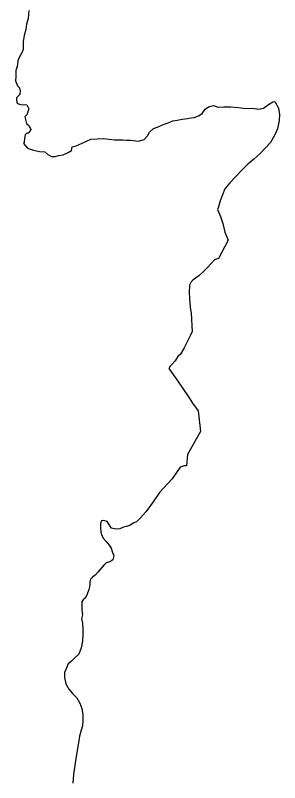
# Model space of a CAD drawing. Header units: inches. Extents: x -74.45 to -73.99, y 3.73 to 4.84.
# Drawn here: x -74.0106 to -73.9865, y 4.5686 to 4.6384 of the extents above; entities that cross this region are included whole.
import ezdxf

# ---------------------------------------------------------------- set-up
doc = ezdxf.new("R2010")
doc.units = ezdxf.units.IN
doc.header["$MEASUREMENT"] = 0
doc.layers.add('temp_wfs_layer', color=251, linetype='Continuous')

msp = doc.modelspace()

# ---------------------------------------------------------------- linework, layer by layer
at = {"layer": 'temp_wfs_layer'}
msp.add_lwpolyline([(-74.00934, 4.638805), (-74.009399, 4.638076), (-74.009539, 4.637546), (-74.009611, 4.637058), (-74.009768, 4.636512), (-74.00984, 4.635971), (-74.009844, 4.635592), (-74.009848, 4.635259), (-74.009978, 4.634937), (-74.010216, 4.634516), (-74.010346, 4.634206), (-74.010406, 4.633706), (-74.010508, 4.633349), (-74.01051, 4.632781), (-74.010566, 4.632401), (-74.010369, 4.631949), (-74.010196, 4.631766), (-74.010114, 4.631485), (-74.01017, 4.631169), (-74.010324, 4.630978), (-74.010454, 4.630851), (-74.010471, 4.63069), (-74.010435, 4.630426), (-74.010355, 4.630352), (-74.010177, 4.630267), (-74.009959, 4.630222), (-74.009776, 4.630263), (-74.009507, 4.630219), (-74.00942, 4.63003), (-74.009345, 4.629852), (-74.009429, 4.629576), (-74.009531, 4.6293), (-74.009702, 4.629127), (-74.009561, 4.628513), (-74.009348, 4.628336), (-74.00921, 4.628136), (-74.009152, 4.627987), (-74.009243, 4.627825), (-74.00939, 4.627641), (-74.009511, 4.62764), (-74.00959, 4.627571), (-74.009676, 4.627496), (-74.009715, 4.627352), (-74.009759, 4.626898), (-74.009764, 4.626789), (-74.009809, 4.626714), (-74.009446, 4.626285), (-74.008919, 4.626087), (-74.008369, 4.625969), (-74.007899, 4.625937), (-74.0076, 4.625698), (-74.007273, 4.625533), (-74.00693, 4.625512), (-74.006627, 4.625616), (-74.006215, 4.62567), (-74.005753, 4.625874), (-74.005462, 4.62607), (-74.005395, 4.626392), (-74.005035, 4.626486), (-74.004487, 4.626748), (-74.003693, 4.627096), (-74.002537, 4.627165), (-74.001564, 4.627044), (-74.000796, 4.627025), (-74.000464, 4.62701), (-74.000087, 4.627017), (-73.999376, 4.626906), (-73.998862, 4.62707), (-73.998538, 4.627405), (-73.998362, 4.627739), (-73.998003, 4.628068), (-73.997586, 4.628231), (-73.997186, 4.628394), (-73.996838, 4.628522), (-73.996518, 4.628638), (-73.996261, 4.628778), (-73.995838, 4.62882), (-73.995403, 4.628908), (-73.994911, 4.628968), (-73.994586, 4.62905), (-73.994294, 4.629058), (-73.993905, 4.629226), (-73.993575, 4.62944), (-73.993308, 4.629821), (-73.993011, 4.630046), (-73.992537, 4.630152), (-73.99213, 4.630022), (-73.991603, 4.630048), (-73.990962, 4.63004), (-73.990269, 4.629963), (-73.989645, 4.629892), (-73.988993, 4.629918), (-73.988466, 4.629823), (-73.988008, 4.629912), (-73.987558, 4.630264), (-73.987164, 4.630507), (-73.986981, 4.630526), (-73.986629, 4.629913), (-73.986534, 4.629328), (-73.986566, 4.628794), (-73.986745, 4.628052), (-73.98696, 4.627494), (-73.98738, 4.626791), (-73.987801, 4.626335), (-73.98833, 4.625781), (-73.988889, 4.625278), (-73.989436, 4.624827), (-73.989977, 4.624285), (-73.990534, 4.623696), (-73.991058, 4.623136), (-73.991507, 4.622571), (-73.991954, 4.621483), (-73.992106, 4.62096), (-73.992173, 4.620718), (-73.991912, 4.620071), (-73.991709, 4.61944), (-73.991504, 4.618637), (-73.991209, 4.617909), (-73.992093, 4.616262), (-73.992447, 4.616146), (-73.992806, 4.615776), (-73.993102, 4.615436), (-73.993477, 4.615055), (-73.993888, 4.614685), (-73.994315, 4.61439), (-73.994457, 4.61425), (-73.994571, 4.614136), (-73.994717, 4.613841), (-73.994741, 4.613791), (-73.994772, 4.613165), (-73.994724, 4.612631), (-73.99468, 4.611818), (-73.99468, 4.611804), (-73.994585, 4.611288), (-73.994548, 4.610736), (-73.994505, 4.610122), (-73.994485, 4.609617), (-73.994649, 4.609277), (-73.994876, 4.608794), (-73.995204, 4.608143), (-73.995556, 4.607573), (-73.995778, 4.607359), (-73.996045, 4.606956), (-73.996295, 4.60665), (-73.996483, 4.606454), (-73.996614, 4.606263), (-73.995778, 4.605108), (-73.994821, 4.603688), (-73.994463, 4.603093), (-73.993938, 4.602401), (-73.99374, 4.600524), (-73.994919, 4.598427), (-73.994989, 4.597411), (-73.995229, 4.597409), (-73.995595, 4.597281), (-73.996304, 4.596215), (-73.99746, 4.594994), (-73.998032, 4.594132), (-73.998684, 4.593261), (-73.999214, 4.59264), (-73.999548, 4.592333), (-73.999855, 4.592193), (-74.000146, 4.591988), (-74.000457, 4.591882), (-74.000738, 4.591844), (-74.001062, 4.591687), (-74.001429, 4.591651), (-74.001837, 4.591759), (-74.002226, 4.592366), (-74.002515, 4.592448), (-74.002722, 4.592397), (-74.00282, 4.59217), (-74.002809, 4.591734), (-74.002794, 4.591413), (-74.002745, 4.591125), (-74.002548, 4.590816), (-74.002321, 4.590534), (-74.002033, 4.590188), (-74.001852, 4.589926), (-74.001737, 4.589538), (-74.001597, 4.589219), (-74.001692, 4.588867), (-74.001988, 4.58868), (-74.002299, 4.588585), (-74.002516, 4.588373), (-74.003053, 4.587746), (-74.003295, 4.587471), (-74.003574, 4.587267), (-74.003738, 4.587117), (-74.003802, 4.586872), (-74.003799, 4.586545), (-74.003895, 4.586169), (-74.004043, 4.585761), (-74.00419, 4.585415), (-74.004411, 4.585243), (-74.004507, 4.585068), (-74.004533, 4.584765), (-74.004516, 4.584335), (-74.004471, 4.583858), (-74.004561, 4.583494), (-74.004474, 4.583124), (-74.004425, 4.582601), (-74.00444, 4.582057), (-74.004473, 4.581474), (-74.004592, 4.580864), (-74.004778, 4.580307), (-74.005142, 4.579967), (-74.005469, 4.579667), (-74.005762, 4.579422), (-74.005946, 4.578957), (-74.006092, 4.578617), (-74.006092, 4.578182), (-74.005965, 4.577599), (-74.005704, 4.577099), (-74.005378, 4.576712), (-74.004965, 4.57634), (-74.00471, 4.575846), (-74.004512, 4.575342), (-74.004424, 4.574789), (-74.004439, 4.574222), (-74.004446, 4.573781), (-74.004576, 4.573389), (-74.004722, 4.572843), (-74.004836, 4.572233), (-74.005062, 4.570812), (-74.00529, 4.569345), (-74.005351, 4.568578)], dxfattribs=at)

doc.saveas('drawing.dxf')
